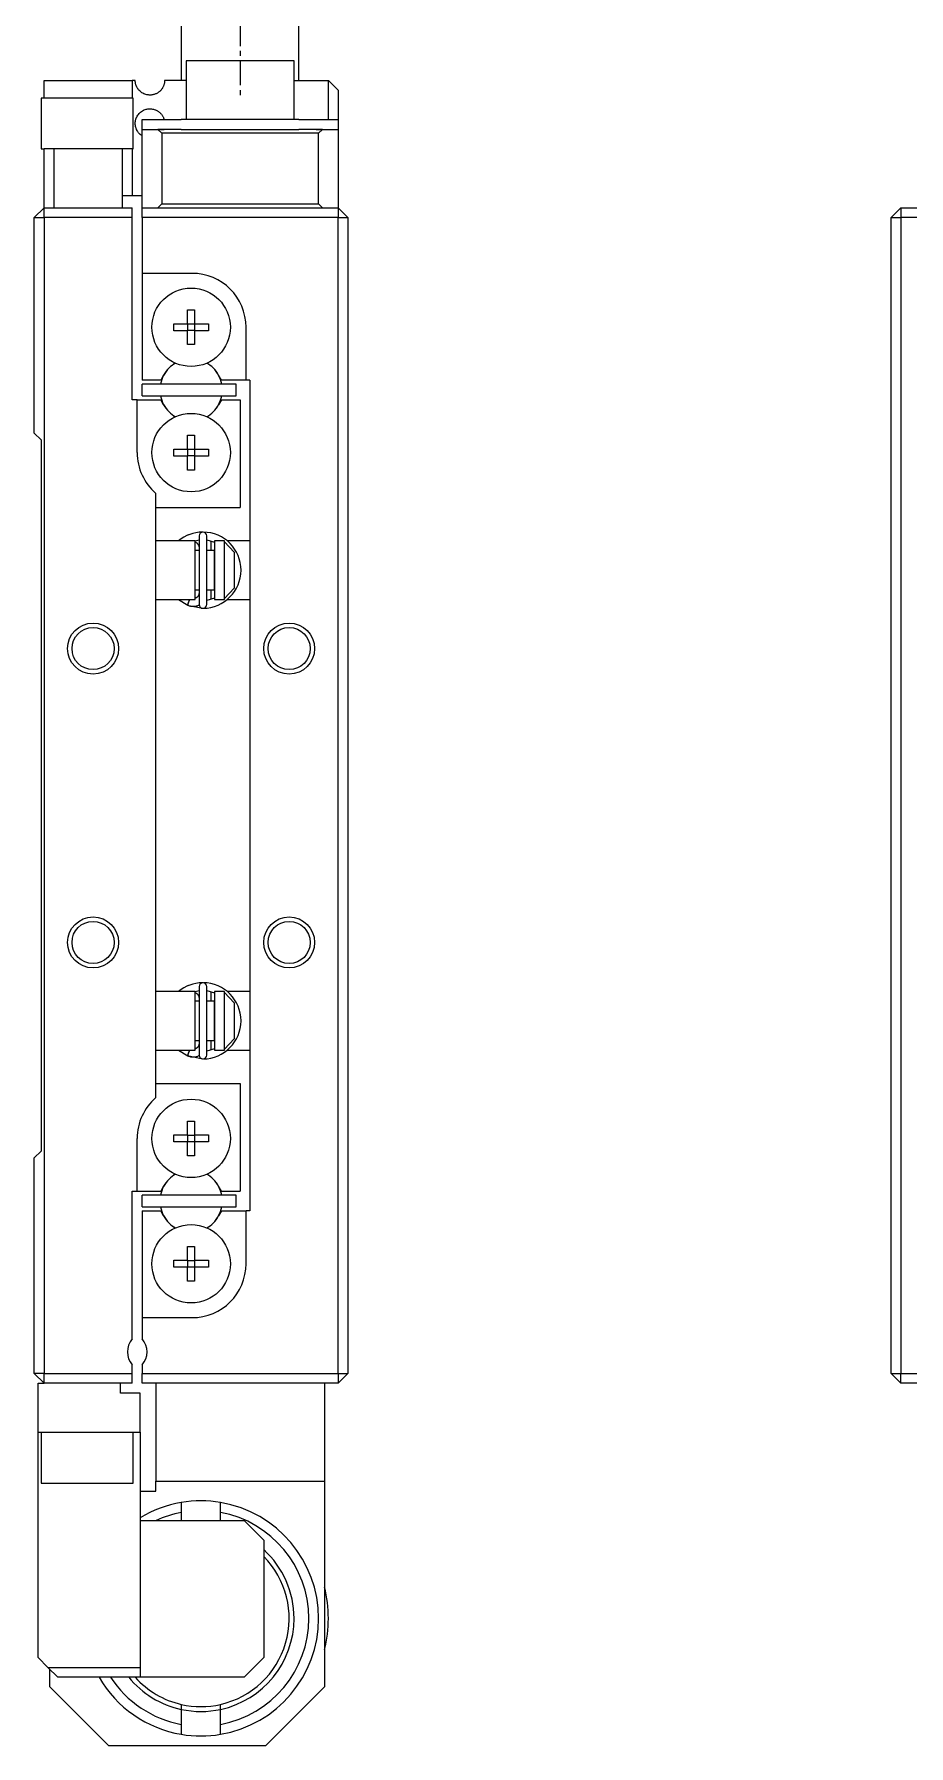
# Model space of a CAD drawing. Extents: x 10 to 354, y 10 to 238.
# Drawn here: x 70 to 114.6, y 102.5 to 189.9 of the extents above; entities that cross this region are included whole.
import ezdxf

# ---------------------------------------------------------------- set-up
doc = ezdxf.new("R2010")
doc.units = 0
doc.linetypes.add('CENTER', pattern=[2, 1.25, -0.25, 0.25, -0.25])
doc.layers.get('0').update_dxf_attribs({"linetype": 'CONTINUOUS'})
doc.layers.add('CENTER', color=1, linetype='CENTER')

msp = doc.modelspace()

# ---------------------------------------------------------------- linework, layer by layer
at = {"color": 7, "linetype": 'CONTINUOUS'}
for p, q in [((77.5, 191.5), (77.5, 187.5)), ((83.5, 187.5), (83.5, 191.5)), ((83.25, 188.5), (77.75, 188.5)), ((77.75, 188.5), (77.75, 185.5)), ((83.25, 185.5), (83.25, 188.5)), ((70.5, 187.5), (75, 187.5)), ((70.5, 186.6), (70.5, 187.5)), ((75, 187.5), (75, 186.6)), ((75.15, 187.5), (75, 187.5)), ((75.150104, 187.487609), (75.15, 187.5)), ((75.150413, 187.475229), (75.150104, 187.487609)), ((75.150922, 187.462906), (75.150413, 187.475229)), ((75.151625, 187.450687), (75.150922, 187.462906)), ((75.152516, 187.438617), (75.151625, 187.450687)), ((75.15394, 187.423249), (75.152516, 187.438617)), ((75.155653, 187.408135), (75.15394, 187.423249)), ((75.157635, 187.393304), (75.155653, 187.408135)), ((75.159865, 187.378788), (75.157635, 187.393304)), ((75.162322, 187.364617), (75.159865, 187.378788)), ((75.164986, 187.350822), (75.162322, 187.364617)), ((75.171191, 187.322914), (75.164986, 187.350822)), ((75.178155, 187.296292), (75.171191, 187.322914)), ((75.185805, 187.270881), (75.178155, 187.296292)), ((75.194066, 187.246601), (75.185805, 187.270881)), ((75.202863, 187.223377), (75.194066, 187.246601)), ((75.212122, 187.20113), (75.202863, 187.223377)), ((75.231822, 187.159322), (75.212122, 187.20113)), ((75.253222, 187.120262), (75.231822, 187.159322)), ((75.276199, 187.08362), (75.253222, 187.120262)), ((75.307046, 187.040714), (75.276199, 187.08362)), ((75.340251, 187.000753), (75.307046, 187.040714)), ((75.375757, 186.963617), (75.340251, 187.000753)), ((75.413506, 186.929191), (75.375757, 186.963617)), ((76.423654, 186.963139), (76.397582, 186.938853)), ((76.448857, 186.98895), (76.423654, 186.963139)), ((76.473049, 187.016213), (76.448857, 186.98895)), ((76.496085, 187.044855), (76.473049, 187.016213)), ((76.517825, 187.074803), (76.496085, 187.044855)), ((76.533137, 187.097963), (76.517825, 187.074803)), ((76.547677, 187.121837), (76.533137, 187.097963)), ((76.561394, 187.146369), (76.547677, 187.121837)), ((76.574235, 187.171507), (76.561394, 187.146369)), ((76.585859, 187.196531), (76.574235, 187.171507)), ((76.596608, 187.222095), (76.585859, 187.196531)), ((76.606442, 187.248135), (76.596608, 187.222095)), ((76.615326, 187.274591), (76.606442, 187.248135)), ((76.623458, 187.302253), (76.615326, 187.274591)), ((76.630546, 187.33031), (76.623458, 187.302253)), ((76.636563, 187.358683), (76.630546, 187.33031)), ((76.641483, 187.387295), (76.636563, 187.358683)), ((76.645197, 187.415283), (76.641483, 187.387295)), ((76.64786, 187.443447), (76.645197, 187.415283)), ((76.649464, 187.471711), (76.64786, 187.443447)), ((76.65, 187.5), (76.649464, 187.471711)), ((77.75, 187.5), (76.65, 187.5)), ((83.25, 187.5), (85, 187.5)), ((85, 185.5), (85, 187.5)), ((85.5, 187), (85, 187.5)), ((85.5, 187), (85.5, 185.5)), ((75.05, 186.6), (70.35, 186.6)), ((70.35, 186.6), (70.35, 184)), ((75.05, 184), (75.05, 186.6)), ((75.452361, 186.898227), (75.413506, 186.929191)), ((75.493395, 186.869769), (75.452361, 186.898227)), ((75.536562, 186.843933), (75.493395, 186.869769)), ((75.581822, 186.820837), (75.536562, 186.843933)), ((75.631667, 186.799643), (75.581822, 186.820837)), ((75.683841, 186.781823), (75.631667, 186.799643)), ((75.738225, 186.767655), (75.683841, 186.781823)), ((75.779283, 186.759779), (75.738225, 186.767655)), ((75.821488, 186.754121), (75.779283, 186.759779)), ((75.864733, 186.75083), (75.821488, 186.754121)), ((75.908912, 186.750053), (75.864733, 186.75083)), ((75.953914, 186.751942), (75.908912, 186.750053)), ((75.999707, 186.756659), (75.953914, 186.751942)), ((76.046089, 186.764366), (75.999707, 186.756659)), ((76.080211, 186.771975), (76.046089, 186.764366)), ((76.114531, 186.781342), (76.080211, 186.771975)), ((76.148926, 186.792517), (76.114531, 186.781342)), ((76.183271, 186.805552), (76.148926, 186.792517)), ((76.215356, 186.819536), (76.183271, 186.805552)), ((76.247312, 186.835301), (76.215356, 186.819536)), ((76.278987, 186.852847), (76.247312, 186.835301)), ((76.310226, 186.872173), (76.278987, 186.852847)), ((76.340876, 186.893279), (76.310226, 186.872173)), ((76.370783, 186.916165), (76.340876, 186.893279)), ((76.397582, 186.938853), (76.370783, 186.916165)), ((75.150004, 185.302242), (75.150109, 185.3127)), ((75.150045, 185.291789), (75.150004, 185.302242)), ((75.150239, 185.281085), (75.150045, 185.291789)), ((75.150109, 185.3127), (75.150357, 185.323134)), ((75.150585, 185.270409), (75.150239, 185.281085)), ((75.150357, 185.323134), (75.150749, 185.333513)), ((75.151079, 185.259792), (75.150585, 185.270409)), ((75.150749, 185.333513), (75.151301, 185.344149)), ((75.151718, 185.249264), (75.151079, 185.259792)), ((75.151301, 185.344149), (75.151999, 185.354708)), ((75.152758, 185.235743), (75.151718, 185.249264)), ((75.151999, 185.354708), (75.152837, 185.365167)), ((75.154025, 185.222403), (75.152758, 185.235743)), ((75.152837, 185.365167), (75.15381, 185.375499)), ((75.15381, 185.375499), (75.155248, 185.388565)), ((75.155506, 185.209288), (75.154025, 185.222403)), ((75.155248, 185.388565), (75.156889, 185.401416)), ((75.157649, 185.193166), (75.155506, 185.209288)), ((75.156889, 185.401416), (75.15872, 185.41403)), ((75.160089, 185.177404), (75.157649, 185.193166)), ((75.15872, 185.41403), (75.160725, 185.426384)), ((75.160725, 185.426384), (75.163739, 185.442897)), ((75.163739, 185.442897), (75.167038, 185.458956)), ((75.167038, 185.458956), (75.170596, 185.474556)), ((75.170596, 185.474556), (75.177893, 185.502702)), ((75.177893, 185.502702), (75.185936, 185.52952)), ((75.185936, 185.52952), (75.19466, 185.555102)), ((75.19466, 185.555102), (75.203998, 185.579544)), ((75.203998, 185.579544), (75.213886, 185.602937)), ((75.213886, 185.602937), (75.224256, 185.625377)), ((75.224256, 185.625377), (75.250802, 185.675782)), ((75.250802, 185.675782), (75.279969, 185.722476)), ((75.279969, 185.722476), (75.311661, 185.765704)), ((75.311661, 185.765704), (75.345782, 185.805712)), ((75.345782, 185.805712), (75.382235, 185.842745)), ((75.382235, 185.842745), (75.420924, 185.877049)), ((75.420924, 185.877049), (75.467206, 185.912534)), ((75.467206, 185.912534), (75.51646, 185.94452)), ((75.5, 185), (75.5, 185.5)), ((75.5, 185.5), (77.5, 185.5)), ((75.51646, 185.94452), (75.568618, 185.972819)), ((75.568618, 185.972819), (75.610688, 185.991954)), ((75.610688, 185.991954), (75.654503, 186.008687)), ((75.654503, 186.008687), (75.699989, 186.022841)), ((75.699989, 186.022841), (75.74707, 186.034243)), ((75.74707, 186.034243), (75.79242, 186.042236)), ((75.79242, 186.042236), (75.839227, 186.047515)), ((75.839227, 186.047515), (75.8873, 186.049872)), ((75.8873, 186.049872), (75.936448, 186.049101)), ((75.936448, 186.049101), (75.98648, 186.044994)), ((75.98648, 186.044994), (76.037207, 186.037343)), ((76.037207, 186.037343), (76.07722, 186.028759)), ((76.07722, 186.028759), (76.117494, 186.01777)), ((76.117494, 186.01777), (76.157839, 186.004286)), ((76.157839, 186.004286), (76.188852, 185.992142)), ((76.188852, 185.992142), (76.219778, 185.978405)), ((76.219778, 185.978405), (76.250497, 185.963059)), ((76.250497, 185.963059), (76.280886, 185.946085)), ((76.280886, 185.946085), (76.305118, 185.93117)), ((76.305118, 185.93117), (76.329051, 185.91515)), ((76.329051, 185.91515), (76.352605, 185.898035)), ((76.352605, 185.898035), (76.375702, 185.879834)), ((76.375702, 185.879834), (76.39891, 185.859985)), ((76.39891, 185.859985), (76.421539, 185.83897)), ((76.421539, 185.83897), (76.443495, 185.816825)), ((76.443495, 185.816825), (76.464685, 185.79359)), ((76.464685, 185.79359), (76.484545, 185.769895)), ((76.484545, 185.769895), (76.503582, 185.745173)), ((76.503582, 185.745173), (76.521711, 185.719487)), ((76.521711, 185.719487), (76.538849, 185.692902)), ((76.538849, 185.692902), (76.555509, 185.664419)), ((76.555509, 185.664419), (76.57101, 185.635011)), ((76.57101, 185.635011), (76.585276, 185.604777)), ((76.585276, 185.604777), (76.59823, 185.573817)), ((76.59823, 185.573817), (76.607256, 185.549576)), ((76.607256, 185.549576), (76.615468, 185.524953)), ((76.615468, 185.524953), (76.622842, 185.5)), ((83.5, 185.5), (77.5, 185.5)), ((83.5, 185.5), (85.5, 185.5)), ((85.5, 185.5), (85.5, 185)), ((75.162804, 185.162015), (75.160089, 185.177404)), ((75.165771, 185.147013), (75.162804, 185.162015)), ((75.168965, 185.13241), (75.165771, 185.147013)), ((75.172362, 185.118221), (75.168965, 185.13241)), ((75.18019, 185.089303), (75.172362, 185.118221)), ((75.1888, 185.061799), (75.18019, 185.089303)), ((75.198119, 185.035602), (75.1888, 185.061799)), ((75.208069, 185.010604), (75.198119, 185.035602)), ((75.218574, 184.986696), (75.208069, 185.010604)), ((75.241431, 184.941047), (75.218574, 184.986696)), ((75.266377, 184.898595), (75.241431, 184.941047)), ((75.293297, 184.859014), (75.266377, 184.898595)), ((75.322076, 184.821979), (75.293297, 184.859014)), ((75.362223, 184.777203), (75.322076, 184.821979)), ((75.405499, 184.736094), (75.362223, 184.777203)), ((75.451838, 184.698626), (75.405499, 184.736094)), ((75.499966, 184.665592), (75.451838, 184.698626)), ((75.5, 181), (75.5, 185)), ((75.5, 185), (76.3, 185)), ((76.5, 184.8), (76.3, 185)), ((76.3, 185), (76.62822, 185)), ((76.62822, 185), (76.3, 185)), ((84.5, 184.8), (76.5, 184.8)), ((76.5, 184.8), (76.5, 181.2)), ((77.5, 185), (76.62822, 185)), ((77.5, 185), (83.5, 185)), ((84.37178, 185), (83.5, 185)), ((84.37178, 185), (84.7, 185)), ((84.7, 185), (84.37178, 185)), ((84.7, 185), (84.5, 184.8)), ((84.5, 181.2), (84.5, 184.8)), ((84.7, 185), (85.5, 185)), ((85.5, 185), (85.5, 181)), ((70.35, 184), (70.5, 184)), ((70.5, 181), (70.5, 184)), ((71, 184), (70.5, 184)), ((71, 184), (71, 181)), ((74.5, 184), (71, 184)), ((74.5, 181.6), (74.5, 184)), ((75, 184), (74.5, 184)), ((75, 184), (75.05, 184)), ((75, 184), (75, 181.6)), ((70, 180.5), (70.5, 181)), ((70.5, 180.5), (70.5, 181)), ((70.5, 181), (75, 181)), ((75, 181.6), (74.5, 181.6)), ((74.5, 181), (74.5, 181.6)), ((75.5, 181.6), (75, 181.6)), ((75, 180.5), (75, 181)), ((75.5, 181), (85.5, 181)), ((75.5, 180.5), (75.5, 181)), ((76.3, 181), (76.5, 181.2)), ((76.5, 181.2), (84.5, 181.2)), ((84.5, 181.2), (84.7, 181)), ((85.5, 181), (86, 180.5)), ((85.5, 181), (85.5, 180.5)), ((114.194926, 181), (113.694926, 180.5)), ((114.194926, 181), (114.194926, 180.5)), ((114.194926, 181), (116.694926, 181)), ((70, 180.5), (70.5, 180.5)), ((70, 169.5), (70, 180.5)), ((70.5, 180.5), (70.5, 121.5)), ((75, 180.5), (70.5, 180.5)), ((75, 171.2), (75, 180.5)), ((75.5, 180.5), (75.5, 177.65)), ((85.5, 180.5), (75.5, 180.5)), ((85.5, 121.5), (85.5, 180.5)), ((85.5, 180.5), (86, 180.5)), ((86, 180.5), (86, 121.5)), ((113.694926, 180.5), (114.194926, 180.5)), ((113.694926, 121.5), (113.694926, 180.5)), ((114.194926, 180.5), (114.194926, 121.5)), ((173.194926, 180.5), (114.194926, 180.5)), ((78.05, 177.65), (75.5, 177.65)), ((75.5, 177.65), (75.5, 172.2)), ((77.82, 175.786361), (78.18, 175.786361)), ((77.82, 175.08), (77.82, 175.786361)), ((78.18, 175.786361), (78.18, 175.08)), ((77.113639, 175.08), (77.82, 175.08)), ((77.113639, 174.72), (77.113639, 175.08)), ((77.82, 174.72), (77.113639, 174.72)), ((77.830372, 175.069628), (77.82, 175.08)), ((77.830372, 174.730372), (77.82, 174.72)), ((77.82, 174.013639), (77.82, 174.72)), ((77.830372, 175.069628), (78.169628, 175.069628)), ((77.830372, 174.730372), (77.830372, 175.069628)), ((78.169628, 174.730372), (77.830372, 174.730372)), ((78.169628, 175.069628), (78.18, 175.08)), ((78.169628, 175.069628), (78.169628, 174.730372)), ((78.169628, 174.730372), (78.18, 174.72)), ((78.18, 175.08), (78.886361, 175.08)), ((78.18, 174.72), (78.18, 174.013639)), ((78.886361, 174.72), (78.18, 174.72)), ((78.886361, 175.08), (78.886361, 174.72)), ((80.8, 172.2), (80.8, 174.9)), ((78.18, 174.013639), (77.82, 174.013639)), ((76.449194, 172.2), (75.5, 172.2)), ((76.59936, 172.460095), (76.449194, 172.2)), ((79.550806, 172.2), (79.40064, 172.460095)), ((80.8, 172.2), (79.550806, 172.2)), ((81, 172.2), (80.8, 172.2)), ((81, 172.2), (81, 129.8)), ((80.3, 172), (75.5, 172)), ((75.5, 171.4), (75.5, 172)), ((75.5, 171.4), (80.3, 171.4)), ((80.3, 171.4), (80.3, 172)), ((75.25, 171.2), (75, 171.2)), ((75.25, 168.5), (75.25, 171.2)), ((75.25, 171.2), (76.449194, 171.2)), ((76.59936, 170.939905), (76.449194, 171.2)), ((79.550806, 171.2), (79.40064, 170.939905)), ((79.550806, 171.2), (80.5, 171.2)), ((80.5, 171.2), (80.5, 165.7)), ((70, 169.5), (70.35, 169.15)), ((70.35, 169.15), (70.35, 132.85)), ((77.113639, 168.68), (77.82, 168.68)), ((77.113639, 168.32), (77.113639, 168.68)), ((77.82, 169.386361), (78.18, 169.386361)), ((77.82, 168.68), (77.82, 169.386361)), ((77.830372, 168.669628), (77.82, 168.68)), ((77.830372, 168.669628), (78.169628, 168.669628)), ((77.830372, 168.330372), (77.830372, 168.669628)), ((78.169628, 168.669628), (78.18, 168.68)), ((78.169628, 168.669628), (78.169628, 168.330372)), ((78.18, 169.386361), (78.18, 168.68)), ((78.18, 168.68), (78.886361, 168.68)), ((78.886361, 168.68), (78.886361, 168.32)), ((77.82, 168.32), (77.113639, 168.32)), ((77.830372, 168.330372), (77.82, 168.32)), ((77.82, 167.613639), (77.82, 168.32)), ((78.169628, 168.330372), (77.830372, 168.330372)), ((78.169628, 168.330372), (78.18, 168.32)), ((78.18, 168.32), (78.18, 167.613639)), ((78.886361, 168.32), (78.18, 168.32)), ((78.18, 167.613639), (77.82, 167.613639)), ((76.2, 163.575), (76.2, 166.420938)), ((76.2, 165.7), (80.5, 165.7)), ((77.835712, 164.287495), (77.817758, 164.279709)), ((77.83474, 164.288017), (77.835469, 164.28844)), ((77.872938, 164.303166), (77.835469, 164.28844)), ((77.835469, 164.28844), (77.83682, 164.288725)), ((77.839362, 164.288196), (77.83682, 164.288725)), ((77.83682, 164.288725), (77.83714, 164.287961)), ((77.875766, 164.304176), (77.872938, 164.303166)), ((77.877796, 164.304892), (77.875766, 164.304176)), ((77.88214, 164.306401), (77.877796, 164.304892)), ((77.883052, 164.306714), (77.88214, 164.306401)), ((77.885274, 164.307469), (77.883052, 164.306714)), ((77.886303, 164.307817), (77.885274, 164.307469)), ((77.887462, 164.308205), (77.886303, 164.307817)), ((77.888451, 164.308535), (77.887462, 164.308205)), ((77.889681, 164.308943), (77.888451, 164.308535)), ((77.890596, 164.309245), (77.889681, 164.308943)), ((77.8919, 164.309673), (77.890596, 164.309245)), ((77.893329, 164.310138), (77.8919, 164.309673)), ((77.894257, 164.310439), (77.893329, 164.310138)), ((78.405, 164.25), (78.405, 160.75)), ((78.795, 160.75), (78.795, 164.25)), ((78.2, 164), (76.2, 164)), ((76.2, 161.425), (76.2, 163.575)), ((78.188355, 164.000283), (78.199834, 164.0034)), ((78.199834, 164.0034), (78.404958, 164.043689)), ((78.2, 161), (78.2, 164)), ((78.405, 163.5), (78.2, 163.5)), ((78.200025, 163.937827), (78.209841, 163.934293)), ((78.209841, 163.934293), (78.223799, 163.92858)), ((78.223799, 163.92858), (78.237448, 163.922167)), ((78.237448, 163.922167), (78.250754, 163.915074)), ((78.250754, 163.915074), (78.263683, 163.90732)), ((78.263683, 163.90732), (78.276203, 163.898926)), ((78.276203, 163.898926), (78.288284, 163.889917)), ((78.288284, 163.889917), (78.299897, 163.880316)), ((78.299897, 163.880316), (78.311014, 163.870149)), ((78.311014, 163.870149), (78.321609, 163.859444)), ((78.321609, 163.859444), (78.331657, 163.848229)), ((78.331657, 163.848229), (78.341136, 163.836532)), ((78.341136, 163.836532), (78.350023, 163.824383)), ((78.350023, 163.824383), (78.3583, 163.811814)), ((78.3583, 163.811814), (78.365948, 163.798857)), ((78.365948, 163.798857), (78.37295, 163.785542)), ((78.37295, 163.785542), (78.379291, 163.771903)), ((78.379291, 163.771903), (78.384957, 163.757974)), ((78.384957, 163.757974), (78.389937, 163.743787)), ((78.389937, 163.743787), (78.39422, 163.729378)), ((78.39422, 163.729378), (78.397798, 163.714779)), ((78.397798, 163.714779), (78.400662, 163.700027)), ((78.400662, 163.700027), (78.402807, 163.685156)), ((78.402807, 163.685156), (78.404229, 163.6702)), ((78.404229, 163.6702), (78.404924, 163.655196)), ((78.404924, 163.655196), (78.405, 163.648501)), ((79.2, 163.5), (78.795, 163.5)), ((78.795055, 164.043366), (79.200161, 163.935554)), ((79, 164), (79, 163.5)), ((79.010287, 164), (79, 164)), ((79.010553, 164), (79.010423, 164)), ((79.01073, 164), (79.010553, 164)), ((79.010961, 164), (79.010858, 164)), ((79.011061, 164), (79.010961, 164)), ((79.011198, 164), (79.011073, 164)), ((79.011353, 164), (79.011198, 164)), ((79.011468, 164), (79.011353, 164)), ((79.011837, 164), (79.011686, 164)), ((79.2, 164), (79.2, 163.5)), ((79.2, 164), (79.2, 161)), ((79.7, 164), (79.2, 164)), ((79.2, 161.5), (79.2, 163.5)), ((79.2, 163.5), (79.2, 161.5)), ((79.7, 163.942001), (79.7, 164)), ((79.7, 161.050753), (79.7, 163.942001)), ((79.7, 163.942001), (80.2, 163.412855)), ((81, 164), (79.836425, 164)), ((80.2, 163.4201), (80.2, 163.412855)), ((80.2, 163.412855), (80.2, 161.5799)), ((76.2, 140.575), (76.2, 161.425)), ((76.2, 161), (78.2, 161)), ((77.363969, 160.999877), (77.835914, 160.712419)), ((77.826812, 160.716337), (77.924958, 161.000024)), ((77.832479, 160.731544), (77.833507, 160.738609)), ((77.833507, 160.738609), (77.835028, 160.74663)), ((77.835028, 160.74663), (77.837033, 160.755557)), ((77.837033, 160.755557), (77.83951, 160.765334)), ((77.83951, 160.765334), (77.842443, 160.7759)), ((77.842443, 160.7759), (77.845813, 160.787189)), ((77.845813, 160.787189), (77.8496, 160.799128)), ((77.8496, 160.799128), (77.853779, 160.811644)), ((77.853779, 160.811644), (77.858324, 160.824658)), ((77.858324, 160.824658), (77.863207, 160.838087)), ((77.863207, 160.838087), (77.868397, 160.851849)), ((77.868397, 160.851849), (77.873862, 160.865855)), ((77.873862, 160.865855), (77.879566, 160.880018)), ((77.879566, 160.880018), (77.885475, 160.89425)), ((77.885475, 160.89425), (77.891551, 160.908461)), ((77.891551, 160.908461), (77.897756, 160.922561)), ((77.897756, 160.922561), (77.904052, 160.936462)), ((77.904052, 160.936462), (77.910397, 160.950077)), ((77.910397, 160.950077), (77.916753, 160.96332)), ((77.916753, 160.96332), (77.92308, 160.976107)), ((77.92308, 160.976107), (77.929338, 160.98836)), ((77.929338, 160.98836), (77.935488, 161)), ((78.2, 161.5), (78.405, 161.5)), ((78.203566, 161.063403), (78.200021, 161.062171)), ((78.217614, 161.068786), (78.203566, 161.063403)), ((78.231366, 161.074871), (78.217614, 161.068786)), ((78.244791, 161.08164), (78.231366, 161.074871)), ((78.257853, 161.089074), (78.244791, 161.08164)), ((78.270522, 161.097152), (78.257853, 161.089074)), ((78.282768, 161.105853), (78.270522, 161.097152)), ((78.294561, 161.115151), (78.282768, 161.105853)), ((78.305874, 161.125024), (78.294561, 161.115151)), ((78.316681, 161.135445), (78.305874, 161.125024)), ((78.326957, 161.146386), (78.316681, 161.135445)), ((78.336679, 161.157821), (78.326957, 161.146386)), ((78.345824, 161.16972), (78.336679, 161.157821)), ((78.354372, 161.182053), (78.345824, 161.16972)), ((78.362306, 161.194791), (78.354372, 161.182053)), ((78.369606, 161.207901), (78.362306, 161.194791)), ((78.376257, 161.221353), (78.369606, 161.207901)), ((78.382244, 161.235113), (78.376257, 161.221353)), ((78.387555, 161.24915), (78.382244, 161.235113)), ((78.392178, 161.26343), (78.387555, 161.24915)), ((78.396102, 161.277918), (78.392178, 161.26343)), ((78.399319, 161.292581), (78.396102, 161.277918)), ((78.401823, 161.307385), (78.399319, 161.292581)), ((78.403606, 161.322294), (78.401823, 161.307385)), ((78.404666, 161.337274), (78.403606, 161.322294)), ((78.405, 161.351499), (78.404666, 161.337274)), ((78.795, 161.5), (79.2, 161.5)), ((79.200155, 161.06478), (78.795023, 160.956318)), ((79, 161.5), (79, 161)), ((79, 161), (79.010399, 161)), ((79.010483, 161), (79.010919, 161)), ((79.011043, 161), (79.01115, 161)), ((79.011357, 161), (79.011485, 161)), ((79.011485, 161), (79.011672, 161)), ((79.2, 161.5), (79.2, 161.000062)), ((79.2, 161), (79.7, 161)), ((80.2, 161.5799), (79.7, 161.050753)), ((79.7, 161), (79.7, 161.050753)), ((79.836059, 161), (79.836174, 161)), ((79.836569, 161), (81, 161)), ((77.806607, 160.725236), (77.826276, 160.716581)), ((77.831927, 160.720455), (77.831951, 160.72548)), ((77.832406, 160.716501), (77.831927, 160.720455)), ((77.831951, 160.72548), (77.832479, 160.731544)), ((77.833386, 160.713642), (77.832406, 160.716501)), ((77.83486, 160.711896), (77.833386, 160.713642)), ((77.83682, 160.711275), (77.83486, 160.711896)), ((77.835469, 160.71156), (77.865636, 160.699506)), ((77.865636, 160.699506), (77.898055, 160.688347)), ((77.884948, 160.692305), (78.572411, 160.556344)), ((77.898055, 160.688347), (77.930982, 160.678824)), ((77.930982, 160.678824), (77.964334, 160.670961)), ((77.964334, 160.670961), (77.998028, 160.664776)), ((77.998028, 160.664776), (78.031983, 160.660284)), ((78.031983, 160.660284), (78.066115, 160.657494)), ((78.066115, 160.657494), (78.100341, 160.656415)), ((78.100341, 160.656415), (78.134577, 160.657047)), ((78.134577, 160.657047), (78.16874, 160.659389)), ((78.16874, 160.659389), (78.202746, 160.663436)), ((78.202746, 160.663436), (78.236513, 160.669178)), ((78.236513, 160.669178), (78.269957, 160.676601)), ((78.269957, 160.676601), (78.302996, 160.685686)), ((78.302996, 160.685686), (78.335551, 160.696413)), ((78.335551, 160.696413), (78.367542, 160.708755)), ((78.367542, 160.708755), (78.398889, 160.722683)), ((78.398889, 160.722683), (78.406547, 160.726375)), ((78.2, 141), (76.2, 141)), ((77.835712, 141.287495), (77.817758, 141.279709)), ((77.83474, 141.288017), (77.835469, 141.28844)), ((77.872938, 141.303166), (77.835469, 141.28844)), ((77.835469, 141.28844), (77.83682, 141.288725)), ((77.83682, 141.288725), (77.83714, 141.287961)), ((77.839362, 141.288196), (77.83682, 141.288725)), ((77.875766, 141.304176), (77.872938, 141.303166)), ((77.877796, 141.304892), (77.875766, 141.304176)), ((77.88214, 141.306401), (77.877796, 141.304892)), ((77.883052, 141.306714), (77.88214, 141.306401)), ((77.885274, 141.307469), (77.883052, 141.306714)), ((77.886303, 141.307817), (77.885274, 141.307469)), ((77.887462, 141.308205), (77.886303, 141.307817)), ((77.888451, 141.308535), (77.887462, 141.308205)), ((77.889681, 141.308943), (77.888451, 141.308535)), ((77.890596, 141.309245), (77.889681, 141.308943)), ((77.8919, 141.309673), (77.890596, 141.309245)), ((77.893329, 141.310138), (77.8919, 141.309673)), ((77.894257, 141.310439), (77.893329, 141.310138)), ((78.188355, 141.000283), (78.199834, 141.0034)), ((78.199834, 141.0034), (78.404958, 141.043689)), ((78.2, 138), (78.2, 141)), ((78.200025, 140.937827), (78.209841, 140.934293)), ((78.209841, 140.934293), (78.223799, 140.92858)), ((78.223799, 140.92858), (78.237448, 140.922167)), ((78.237448, 140.922167), (78.250754, 140.915074)), ((78.250754, 140.915074), (78.263683, 140.90732)), ((78.263683, 140.90732), (78.276203, 140.898926)), ((78.276203, 140.898926), (78.288284, 140.889917)), ((78.288284, 140.889917), (78.299897, 140.880316)), ((78.299897, 140.880316), (78.311014, 140.870149)), ((78.311014, 140.870149), (78.321609, 140.859444)), ((78.321609, 140.859444), (78.331657, 140.848229)), ((78.331657, 140.848229), (78.341136, 140.836532)), ((78.341136, 140.836532), (78.350023, 140.824383)), ((78.350023, 140.824383), (78.3583, 140.811814)), ((78.3583, 140.811814), (78.365948, 140.798857)), ((78.365948, 140.798857), (78.37295, 140.785542)), ((78.37295, 140.785542), (78.379291, 140.771903)), ((78.379291, 140.771903), (78.384957, 140.757974)), ((78.384957, 140.757974), (78.389937, 140.743787)), ((78.389937, 140.743787), (78.39422, 140.729378)), ((78.39422, 140.729378), (78.397798, 140.714779)), ((78.397798, 140.714779), (78.400662, 140.700027)), ((78.400662, 140.700027), (78.402807, 140.685156)), ((78.402807, 140.685156), (78.404229, 140.6702)), ((78.404229, 140.6702), (78.404924, 140.655196)), ((78.404924, 140.655196), (78.405, 140.648501)), ((78.405, 141.25), (78.405, 137.75)), ((78.795, 137.75), (78.795, 141.25)), ((78.795055, 141.043366), (79.200161, 140.935554)), ((79, 141), (79, 140.5)), ((79.010287, 141), (79, 141)), ((79.010553, 141), (79.010423, 141)), ((79.01073, 141), (79.010553, 141)), ((79.010961, 141), (79.010858, 141)), ((79.011061, 141), (79.010961, 141)), ((79.011198, 141), (79.011073, 141)), ((79.011353, 141), (79.011198, 141)), ((79.011468, 141), (79.011353, 141)), ((79.011837, 141), (79.011686, 141)), ((79.2, 141), (79.2, 140.5)), ((79.2, 141), (79.2, 138)), ((79.7, 141), (79.2, 141)), ((79.7, 140.942001), (79.7, 141)), ((79.7, 138.050753), (79.7, 140.942001)), ((79.7, 140.942001), (80.2, 140.412855)), ((81, 141), (79.836425, 141)), ((76.2, 138.425), (76.2, 140.575)), ((78.405, 140.5), (78.2, 140.5)), ((79.2, 140.5), (78.795, 140.5)), ((79.2, 138.5), (79.2, 140.5)), ((79.2, 140.5), (79.2, 138.5)), ((80.2, 140.4201), (80.2, 140.412855)), ((80.2, 140.412855), (80.2, 138.5799)), ((76.2, 135.579062), (76.2, 138.425)), ((78.2, 138.5), (78.405, 138.5)), ((78.203566, 138.063403), (78.200021, 138.062171)), ((78.217614, 138.068786), (78.203566, 138.063403)), ((78.231366, 138.074871), (78.217614, 138.068786)), ((78.244791, 138.08164), (78.231366, 138.074871)), ((78.257853, 138.089074), (78.244791, 138.08164)), ((78.270522, 138.097152), (78.257853, 138.089074)), ((78.282768, 138.105853), (78.270522, 138.097152)), ((78.294561, 138.115151), (78.282768, 138.105853)), ((78.305874, 138.125024), (78.294561, 138.115151)), ((78.316681, 138.135445), (78.305874, 138.125024)), ((78.326957, 138.146386), (78.316681, 138.135445)), ((78.336679, 138.157821), (78.326957, 138.146386)), ((78.345824, 138.16972), (78.336679, 138.157821)), ((78.354372, 138.182053), (78.345824, 138.16972)), ((78.362306, 138.194791), (78.354372, 138.182053)), ((78.369606, 138.207901), (78.362306, 138.194791)), ((78.376257, 138.221353), (78.369606, 138.207901)), ((78.382244, 138.235113), (78.376257, 138.221353)), ((78.387555, 138.24915), (78.382244, 138.235113)), ((78.392178, 138.26343), (78.387555, 138.24915)), ((78.396102, 138.277918), (78.392178, 138.26343)), ((78.399319, 138.292581), (78.396102, 138.277918)), ((78.401823, 138.307385), (78.399319, 138.292581)), ((78.403606, 138.322294), (78.401823, 138.307385)), ((78.404666, 138.337274), (78.403606, 138.322294)), ((78.405, 138.351499), (78.404666, 138.337274)), ((78.795, 138.5), (79.2, 138.5)), ((79.200155, 138.06478), (78.795023, 137.956318)), ((79, 138.5), (79, 138)), ((79.2, 138.5), (79.2, 138.000062)), ((80.2, 138.5799), (79.7, 138.050753)), ((79.7, 138), (79.7, 138.050753)), ((76.2, 138), (78.2, 138)), ((77.363969, 137.999877), (77.835914, 137.712419)), ((77.806607, 137.725236), (78.572411, 137.556344)), ((77.825748, 137.717717), (77.924958, 138.000024)), ((77.826812, 137.716337), (77.825748, 137.717717)), ((77.831927, 137.720455), (77.831951, 137.72548)), ((77.832406, 137.716501), (77.831927, 137.720455)), ((77.831951, 137.72548), (77.832479, 137.731544)), ((77.833386, 137.713642), (77.832406, 137.716501)), ((77.832479, 137.731544), (77.833507, 137.738609)), ((77.83486, 137.711896), (77.833386, 137.713642)), ((77.833507, 137.738609), (77.835028, 137.74663)), ((77.83682, 137.711275), (77.83486, 137.711896)), ((77.835028, 137.74663), (77.837033, 137.755557)), ((77.835469, 137.71156), (77.865636, 137.699506)), ((77.837033, 137.755557), (77.83951, 137.765334)), ((77.83951, 137.765334), (77.842443, 137.7759)), ((77.842443, 137.7759), (77.845813, 137.787189)), ((77.845813, 137.787189), (77.8496, 137.799128)), ((77.8496, 137.799128), (77.853779, 137.811644)), ((77.853779, 137.811644), (77.858324, 137.824658)), ((77.858324, 137.824658), (77.863207, 137.838087)), ((77.863207, 137.838087), (77.868397, 137.851849)), ((77.865636, 137.699506), (77.898055, 137.688347)), ((77.868397, 137.851849), (77.873862, 137.865855)), ((77.873862, 137.865855), (77.879566, 137.880018)), ((77.879566, 137.880018), (77.885475, 137.89425)), ((77.885475, 137.89425), (77.891551, 137.908461)), ((77.891551, 137.908461), (77.897756, 137.922561)), ((77.897756, 137.922561), (77.904052, 137.936462)), ((77.898055, 137.688347), (77.930982, 137.678824)), ((77.904052, 137.936462), (77.910397, 137.950077)), ((77.910397, 137.950077), (77.916753, 137.96332)), ((77.916753, 137.96332), (77.92308, 137.976107)), ((77.92308, 137.976107), (77.929338, 137.98836)), ((77.929338, 137.98836), (77.935488, 138)), ((77.930982, 137.678824), (77.964334, 137.670961)), ((77.964334, 137.670961), (77.998028, 137.664776)), ((77.998028, 137.664776), (78.031983, 137.660284)), ((78.031983, 137.660284), (78.066115, 137.657494)), ((78.066115, 137.657494), (78.100341, 137.656415)), ((78.100341, 137.656415), (78.134577, 137.657047)), ((78.134577, 137.657047), (78.16874, 137.659389)), ((78.16874, 137.659389), (78.202746, 137.663436)), ((78.202746, 137.663436), (78.236513, 137.669178)), ((78.236513, 137.669178), (78.269957, 137.676601)), ((78.269957, 137.676601), (78.302996, 137.685686)), ((78.302996, 137.685686), (78.335551, 137.696413)), ((78.335551, 137.696413), (78.367542, 137.708755)), ((78.367542, 137.708755), (78.398889, 137.722683)), ((78.398889, 137.722683), (78.406547, 137.726375)), ((79, 138), (79.010399, 138)), ((79.010483, 138), (79.010919, 138)), ((79.011043, 138), (79.01115, 138)), ((79.011357, 138), (79.011485, 138)), ((79.011485, 138), (79.011672, 138)), ((79.2, 138), (79.7, 138)), ((79.836059, 138), (79.836174, 138)), ((79.836569, 138), (81, 138)), ((76.2, 136.3), (80.5, 136.3)), ((80.5, 136.3), (80.5, 130.8)), ((77.113639, 133.68), (77.82, 133.68)), ((77.113639, 133.32), (77.113639, 133.68)), ((77.82, 134.386361), (78.18, 134.386361)), ((77.82, 133.68), (77.82, 134.386361)), ((77.830372, 133.669628), (77.82, 133.68)), ((77.830372, 133.669628), (78.169628, 133.669628)), ((77.830372, 133.330372), (77.830372, 133.669628)), ((78.169628, 133.669628), (78.18, 133.68)), ((78.169628, 133.669628), (78.169628, 133.330372)), ((78.18, 134.386361), (78.18, 133.68)), ((78.18, 133.68), (78.886361, 133.68)), ((78.886361, 133.68), (78.886361, 133.32)), ((70.35, 132.85), (70, 132.5)), ((75.25, 130.8), (75.25, 133.5)), ((77.82, 133.32), (77.113639, 133.32)), ((77.830372, 133.330372), (77.82, 133.32)), ((77.82, 132.613639), (77.82, 133.32)), ((78.169628, 133.330372), (77.830372, 133.330372)), ((78.169628, 133.330372), (78.18, 133.32)), ((78.18, 133.32), (78.18, 132.613639)), ((78.886361, 133.32), (78.18, 133.32)), ((70, 121.5), (70, 132.5)), ((78.18, 132.613639), (77.82, 132.613639)), ((76.59936, 131.060095), (76.449194, 130.8)), ((79.550806, 130.8), (79.40064, 131.060095)), ((75, 130.8), (75.25, 130.8)), ((75, 123.261438), (75, 130.8)), ((75.25, 130.8), (76.449194, 130.8)), ((80.3, 130.6), (75.5, 130.6)), ((75.5, 130), (75.5, 130.6)), ((79.550806, 130.8), (80.5, 130.8)), ((80.3, 130), (80.3, 130.6)), ((75.5, 130), (80.3, 130)), ((75.5, 129.8), (76.449194, 129.8)), ((75.5, 129.8), (75.5, 124.35)), ((76.59936, 129.539905), (76.449194, 129.8)), ((79.550806, 129.8), (79.40064, 129.539905)), ((79.550806, 129.8), (80.8, 129.8)), ((80.8, 127.1), (80.8, 129.8)), ((81, 129.8), (80.8, 129.8)), ((77.82, 127.986361), (78.18, 127.986361)), ((77.82, 127.28), (77.82, 127.986361)), ((78.18, 127.986361), (78.18, 127.28)), ((77.113639, 127.28), (77.82, 127.28)), ((77.113639, 126.92), (77.113639, 127.28)), ((77.82, 126.92), (77.113639, 126.92)), ((77.830372, 127.269628), (77.82, 127.28)), ((77.830372, 126.930372), (77.82, 126.92)), ((77.82, 126.213639), (77.82, 126.92)), ((77.830372, 127.269628), (78.169628, 127.269628)), ((77.830372, 126.930372), (77.830372, 127.269628)), ((78.169628, 126.930372), (77.830372, 126.930372)), ((78.169628, 127.269628), (78.18, 127.28)), ((78.169628, 127.269628), (78.169628, 126.930372)), ((78.169628, 126.930372), (78.18, 126.92)), ((78.18, 127.28), (78.886361, 127.28)), ((78.18, 126.92), (78.18, 126.213639)), ((78.886361, 126.92), (78.18, 126.92)), ((78.886361, 127.28), (78.886361, 126.92)), ((78.18, 126.213639), (77.82, 126.213639)), ((75.5, 124.35), (78.05, 124.35)), ((75.5, 124.35), (75.5, 123.261438)), ((70.5, 121.5), (70, 121.5)), ((70.5, 121), (70, 121.5)), ((70.5, 121.5), (75, 121.5)), ((70.5, 121), (70.5, 121.5)), ((75, 121.5), (75, 121.938562)), ((75, 121), (75, 121.5)), ((75.5, 121.938562), (75.5, 121.5)), ((75.5, 121.5), (85.5, 121.5)), ((75.5, 121), (75.5, 121.5)), ((85.5, 121.5), (86, 121.5)), ((85.5, 121.5), (85.5, 121)), ((85.5, 121), (86, 121.5)), ((113.694926, 121.5), (114.194926, 121.5)), ((113.694926, 121.5), (114.194926, 121)), ((114.194926, 121.5), (173.194926, 121.5)), ((114.194926, 121), (114.194926, 121.5)), ((70.2, 121), (70.5, 121)), ((70.2, 118.5), (70.2, 121)), ((75, 121), (70.5, 121)), ((74.4, 120.5), (74.4, 121)), ((85.5, 121), (75.5, 121)), ((76.2, 121), (76.2, 116)), ((84.8, 121), (84.8, 116)), ((173.194926, 121), (114.194926, 121)), ((75.4, 120.5), (74.4, 120.5)), ((75.4, 118.5), (75.4, 120.5)), ((70.2, 118.5), (75.4, 118.5)), ((70.2, 107), (70.2, 118.5)), ((70.35, 118.5), (70.35, 115.9)), ((75.05, 115.9), (75.05, 118.5)), ((75.4, 118.5), (75.4, 106.5)), ((70.35, 115.9), (75.05, 115.9)), ((75.4, 115.5), (76.2, 115.5)), ((76.2, 116), (84.8, 116)), ((76.2, 115.5), (76.2, 116)), ((84.8, 116), (84.8, 105.5)), ((77.5, 114.91608), (77.5, 114.408327)), ((79.5, 114.408327), (79.5, 114.91608)), ((75.4, 114), (80.7, 114)), ((77.5, 114.408327), (77.5, 114)), ((79.5, 114), (79.5, 114.408327)), ((81.7, 113), (80.7, 114)), ((81.7, 113), (81.7, 107)), ((70.2, 107), (70.7, 106.5)), ((80.7, 106), (81.7, 107)), ((71.2, 106), (70.7, 106.5)), ((70.7, 106.5), (75.4, 106.5)), ((70.8, 105.5), (70.8, 106.4)), ((75.4, 106), (71.2, 106)), ((75.4, 106.5), (75.4, 106)), ((80.7, 106), (75.4, 106)), ((70.8, 105.5), (73.8, 102.5)), ((81.8, 102.5), (84.8, 105.5)), ((77.5, 104.612518), (77.5, 104.356456)), ((77.5, 104.356456), (77.5, 103.591673)), ((79.5, 104.356456), (79.5, 104.612518)), ((79.5, 103.591673), (79.5, 104.356456)), ((77.5, 103.591673), (77.5, 103.08392)), ((79.5, 103.08392), (79.5, 103.591673)), ((81.8, 102.5), (73.8, 102.5))]:
    msp.add_line(p, q, dxfattribs=at)
for centre, radius in [((78, 174.9), 2), ((78, 168.5), 2), ((73, 158.5), 1.075), ((83, 158.5), 1.075), ((73, 143.5), 1.075), ((83, 143.5), 1.075), ((78, 133.5), 2), ((78, 127.1), 2)]:
    msp.add_circle(centre, radius, dxfattribs=at)
at = {"color": 3, "linetype": 'CONTINUOUS'}
for centre in [(73, 158.5), (83, 158.5), (73, 143.5), (83, 143.5)]:
    msp.add_circle(centre, 1.3, dxfattribs=at)
at = {"color": 7, "linetype": 'CONTINUOUS'}
for centre, radius, start, end in [((78.05, 174.9), 2.75, 0, 90), ((78.114905, 171.585095), 1.75, 121.881533, 135), ((78, 171.700001), 1.5875, 120.433263, 134.999751), ((78, 171.700001), 1.5875, 45.000249, 59.566737), ((77.885095, 171.585095), 1.75, 45, 58.118467), ((78, 171.700001), 1.5875, 134.999751, 169.106984), ((78.114905, 171.585095), 1.75, 135, 150), ((78, 171.700001), 1.5875, 10.893016, 45.000249), ((77.885095, 171.585095), 1.75, 30, 45), ((78, 171.700001), 1.5875, 190.89309, 224.999751), ((78, 171.700001), 1.5875, 315.000249, 349.10691), ((78.114905, 171.814905), 1.75, 210, 225), ((78, 171.700001), 1.5875, 224.999751, 239.566818), ((78.114905, 171.814905), 1.75, 225, 238.118467), ((78, 171.700001), 1.5875, 300.433182, 315.000249), ((77.885095, 171.814905), 1.75, 301.881533, 315), ((77.885095, 171.814905), 1.75, 315, 330), ((78, 168.5), 2.75, 180, 229.114807), ((78.601713, 162.494928), 1.94898, 90.774434, 129.429122), ((78.6, 164.25), 0.195, 0, 180), ((78.600049, 162.499955), 1.943868, 270.672315, 89.257985), ((78.6, 160.75), 0.195, 180, 0), ((78.601713, 139.494928), 1.94898, 90.774434, 129.429122), ((78.6, 141.25), 0.195, 0, 180), ((78.600049, 139.499955), 1.943868, 270.672315, 89.257985), ((78.6, 137.75), 0.195, 180, 0), ((78, 133.5), 2.75, 130.885193, 180), ((78, 130.300001), 1.5875, 134.999751, 169.106984), ((78.114905, 130.185095), 1.75, 135, 150), ((78.114905, 130.185095), 1.75, 121.881533, 135), ((78, 130.300001), 1.5875, 120.433263, 134.999751), ((78, 130.300001), 1.5875, 45.000249, 59.566737), ((77.885095, 130.185095), 1.75, 45, 58.118467), ((78, 130.300001), 1.5875, 10.893016, 45.000249), ((77.885095, 130.185095), 1.75, 30, 45), ((78, 130.300001), 1.5875, 190.89309, 224.999751), ((78.114905, 130.414905), 1.75, 210, 225), ((77.885095, 130.414905), 1.75, 315, 330), ((78, 130.300001), 1.5875, 315.000249, 349.10691), ((78, 130.300001), 1.5875, 224.999751, 239.566818), ((78.114905, 130.414905), 1.75, 225, 238.118467), ((78, 130.300001), 1.5875, 300.433182, 315.000249), ((77.885095, 130.414905), 1.75, 301.881533, 315), ((78.05, 127.1), 2.75, 270, 0), ((75.75, 122.6), 1, 138.590378, 221.409622), ((74.75, 122.6), 1, 318.590378, 41.409622), ((78.5, 109), 6, 99.594068, 121.108923), ((78.5, 109), 6, 80.405932, 99.594068), ((78.5, 109), 6, 279.594068, 80.405932), ((78.5, 109), 5.5, 100.475682, 114.619977), ((78.5, 109), 5.5, 280.475682, 79.524318), ((78.5, 109), 4.5, 282.839588, 44.67461), ((78.5, 109), 4.75, 0.001244, 47.647945), ((78.5, 109), 6.499999, 345.750002, 14.249998), ((78.5, 109), 4.75, 282.153197, 0.001244), ((78.5, 109), 6, 210, 260.405932), ((78.5, 109), 5.5, 213.055731, 259.524318), ((78.5, 109), 4.75, 219.166711, 257.846803), ((78.5, 109), 4.5, 221.810315, 257.160412), ((78.5, 109), 4.75, 257.846803, 282.153197), ((78.5, 109), 6, 260.405932, 279.594068)]:
    msp.add_arc(centre, radius, start, end, dxfattribs=at)
at = {"color": 3, "linetype": 'CONTINUOUS'}
for radius, start, end in [(4.5, 282.839588, 44.67461), (4.75, 0.001244, 47.647945), (4.75, 282.153197, 0.001244), (4.75, 219.166711, 257.846803), (4.5, 221.810315, 257.160412), (4.5, 257.160412, 282.839588)]:
    msp.add_arc((78.5, 109), radius, start, end, dxfattribs=at)
at = {"layer": 'CENTER', "color": 1, "linetype": 'CENTER'}
msp.add_line((80.5, 202.5), (80.5, 186.5), dxfattribs=at)

doc.saveas('drawing.dxf')
